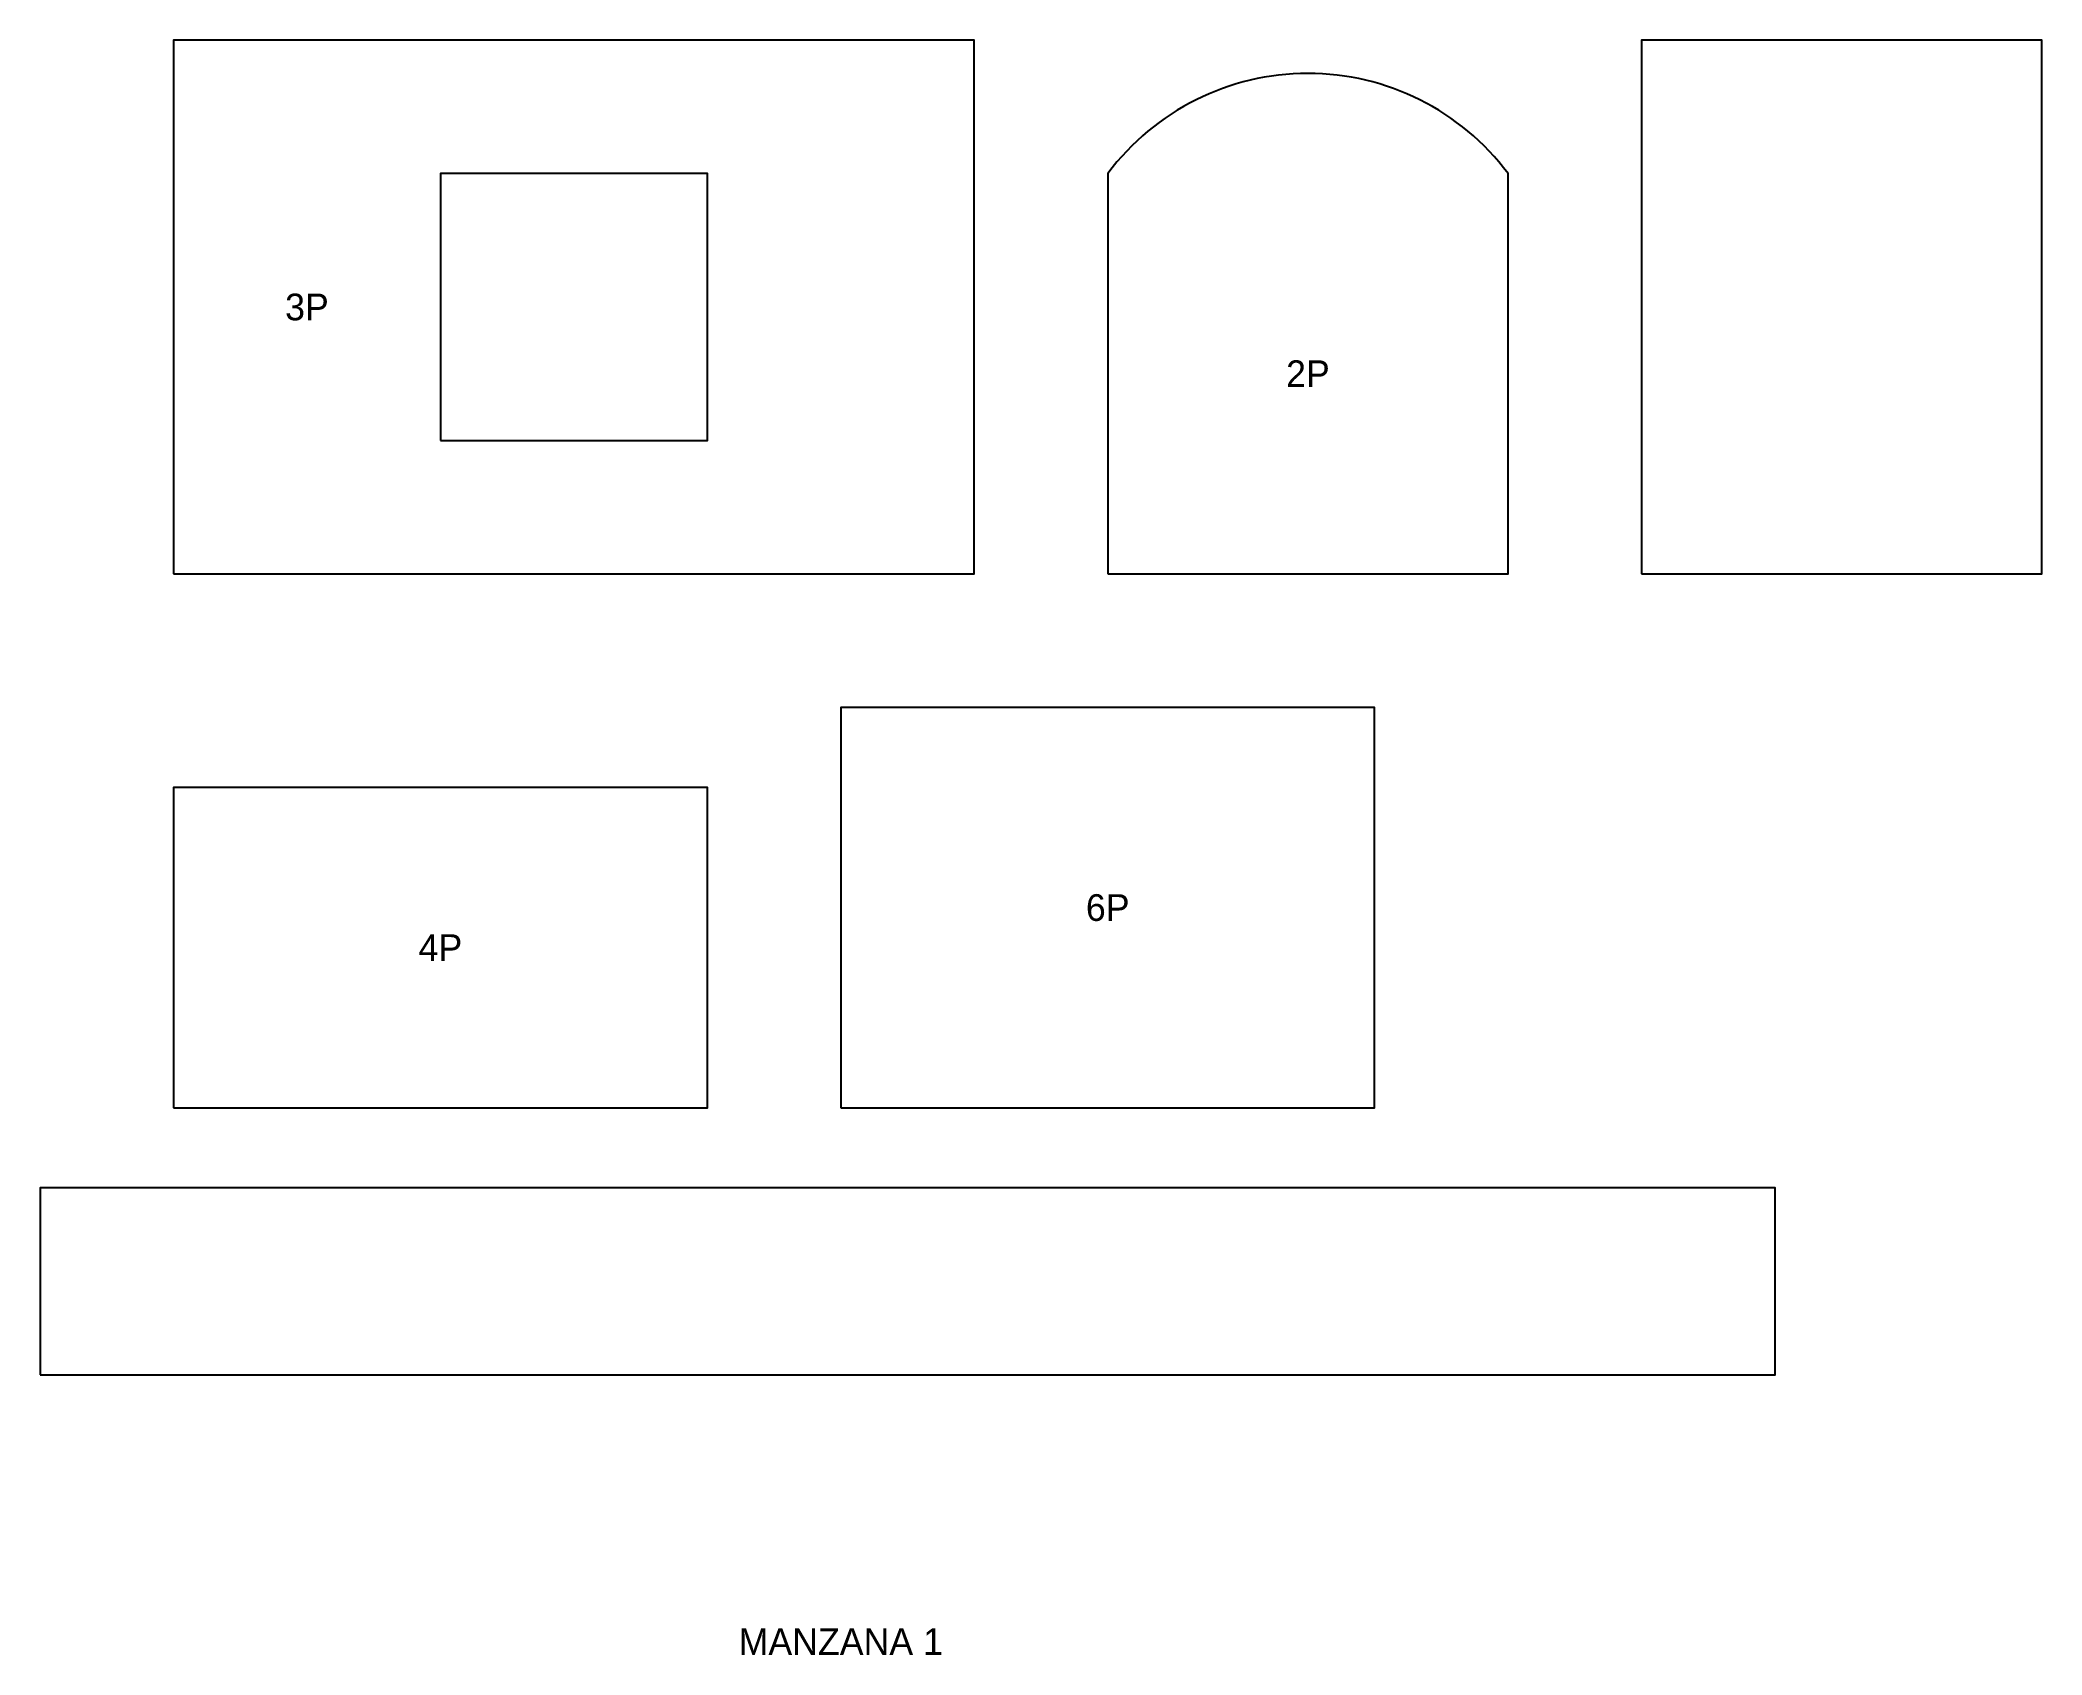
# Model space of a CAD drawing. Header units: metres. Extents: x 229995 to 230070, y 4139979.5 to 4140040.
import ezdxf
from ezdxf.enums import TextEntityAlignment as Align

# ---------------------------------------------------------------- set-up
doc = ezdxf.new("R2010")
doc.units = ezdxf.units.M
for name, color, linetype in [('AGUA', 7, 'Continuous'), ('EDIFICIOS', 7, 'Continuous'), ('EDIFICIOS_TEXTO', 7, 'Continuous'), ('TEXTOS', 7, 'Continuous'), ('VIALES', 7, 'Continuous')]:
    doc.layers.add(name, color=color, linetype=linetype)

msp = doc.modelspace()

# ---------------------------------------------------------------- linework, layer by layer
at = {"layer": 'AGUA'}
msp.add_lwpolyline([(230055, 4140020), (230070, 4140020), (230070, 4140040), (230055, 4140040)], close=True, dxfattribs=at)
at = {"layer": 'EDIFICIOS'}
for points in [[(230000, 4140020), (230030, 4140020), (230030, 4140040), (230000, 4140040)], [(230010, 4140025), (230020, 4140025), (230020, 4140035), (230010, 4140035)], [(230025, 4140000), (230045, 4140000), (230045, 4140015), (230025, 4140015)], [(230000, 4140000), (230020, 4140000), (230020, 4140012), (230000, 4140012)]]:
    msp.add_lwpolyline(points, close=True, dxfattribs=at)
msp.add_lwpolyline([(230035, 4140020), (230050, 4140020), (230050, 4140035, 0.5), (230035, 4140035)], format="xyb", close=True, dxfattribs=at)
at = {"layer": 'VIALES'}
msp.add_lwpolyline([(229995, 4139990), (230060, 4139990), (230060, 4139997), (229995, 4139997)], close=True, dxfattribs=at)

# ---------------------------------------------------------------- texts
at = {"layer": 'EDIFICIOS_TEXTO'}
for s, p in [('3P', (230005, 4140030)), ('2P', (230042.5, 4140027.5)), ('6P', (230035, 4140007.5)), ('4P', (230010, 4140006))]:
    msp.add_text(s, height=1, dxfattribs=at).set_placement(p, align=Align.MIDDLE_CENTER)
at = {"layer": 'TEXTOS'}
msp.add_text('MANZANA 1', height=1, dxfattribs=at).set_placement((230025, 4139980), align=Align.MIDDLE_CENTER)

doc.saveas('drawing.dxf')
